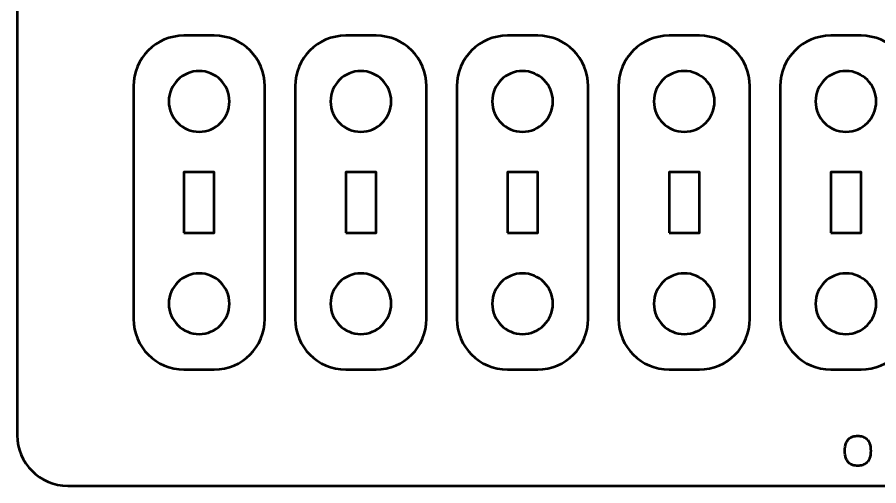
# Model space of a CAD drawing. Header units: centimetres. Extents: x -17.9 to -3.1, y -25.3 to -4.3.
# Drawn here: x -17.9 to -9.37, y -25.35 to -20.72 of the extents above; entities that cross this region are included whole.
import ezdxf

# ---------------------------------------------------------------- set-up
doc = ezdxf.new("R2010")
doc.units = ezdxf.units.CM
doc.header["$MEASUREMENT"] = 0
doc.layers.add('Layer 1', color=7, linetype='Continuous')

msp = doc.modelspace()

# ---------------------------------------------------------------- linework, layer by layer
at = {"layer": 'Layer 1', "color": 22, "lineweight": 53}
msp.add_open_spline([(-17.90003, -24.8499), (-17.90003, -24.8499), (-17.90003, -4.84994), (-17.90003, -4.84994), (-17.90003, -4.84994), (-17.90003, -4.57297), (-17.67694, -4.34998), (-17.39994, -4.34998), (-17.39994, -4.34998), (-17.39994, -4.34998), (-3.60007, -4.34998), (-3.60007, -4.34998), (-3.60007, -4.34998), (-3.32293, -4.34998), (-3.09997, -4.57297), (-3.09997, -4.84994), (-3.09997, -4.84994), (-3.09997, -4.84994), (-3.09997, -24.8499), (-3.09997, -24.8499), (-3.09997, -24.8499), (-3.09997, -25.1269), (-3.32293, -25.34999), (-3.60007, -25.34999), (-3.60007, -25.34999), (-3.60007, -25.34999), (-17.39994, -25.34999), (-17.39994, -25.34999), (-17.39994, -25.34999), (-17.67694, -25.34999), (-17.90003, -25.1269), (-17.90003, -24.8499)], degree=3, knots=[0, 0, 0, 0, 0.125, 0.125, 0.125, 0.125, 0.25, 0.25, 0.25, 0.25, 0.375, 0.375, 0.375, 0.375, 0.5, 0.5, 0.5, 0.5, 0.625, 0.625, 0.625, 0.625, 0.75, 0.75, 0.75, 0.75, 0.875, 0.875, 0.875, 0.875, 1, 1, 1, 1], dxfattribs=at)
at = {"layer": 'Layer 1', "color": 2, "lineweight": 53}
for points in [[(-16.75001, -23.6999), (-16.75001, -23.6999), (-16.75001, -21.39998), (-16.75001, -21.39998), (-16.75001, -21.39998), (-16.75001, -21.12297), (-16.52692, -20.90002), (-16.24992, -20.90002), (-16.24992, -20.90002), (-16.24992, -20.90002), (-15.94991, -20.90002), (-15.94991, -20.90002), (-15.94991, -20.90002), (-15.67295, -20.90002), (-15.44999, -21.12297), (-15.44999, -21.39998), (-15.44999, -21.39998), (-15.44999, -21.39998), (-15.44999, -23.6999), (-15.44999, -23.6999), (-15.44999, -23.6999), (-15.44999, -23.9769), (-15.67295, -24.2), (-15.94991, -24.2), (-15.94991, -24.2), (-15.94991, -24.2), (-16.24992, -24.2), (-16.24992, -24.2), (-16.24992, -24.2), (-16.52692, -24.2), (-16.75001, -23.9769), (-16.75001, -23.6999)], [(-15.15001, -23.6999), (-15.15001, -23.6999), (-15.15001, -21.39998), (-15.15001, -21.39998), (-15.15001, -21.39998), (-15.15001, -21.12297), (-14.92692, -20.90002), (-14.64992, -20.90002), (-14.64992, -20.90002), (-14.64992, -20.90002), (-14.34991, -20.90002), (-14.34991, -20.90002), (-14.34991, -20.90002), (-14.07295, -20.90002), (-13.84999, -21.12297), (-13.84999, -21.39998), (-13.84999, -21.39998), (-13.84999, -21.39998), (-13.84999, -23.6999), (-13.84999, -23.6999), (-13.84999, -23.6999), (-13.84999, -23.9769), (-14.07295, -24.2), (-14.34991, -24.2), (-14.34991, -24.2), (-14.34991, -24.2), (-14.64992, -24.2), (-14.64992, -24.2), (-14.64992, -24.2), (-14.92692, -24.2), (-15.15001, -23.9769), (-15.15001, -23.6999)], [(-13.55001, -23.6999), (-13.55001, -23.6999), (-13.55001, -21.39998), (-13.55001, -21.39998), (-13.55001, -21.39998), (-13.55001, -21.12297), (-13.32692, -20.90002), (-13.04992, -20.90002), (-13.04992, -20.90002), (-13.04992, -20.90002), (-12.74991, -20.90002), (-12.74991, -20.90002), (-12.74991, -20.90002), (-12.47295, -20.90002), (-12.24999, -21.12297), (-12.24999, -21.39998), (-12.24999, -21.39998), (-12.24999, -21.39998), (-12.24999, -23.6999), (-12.24999, -23.6999), (-12.24999, -23.6999), (-12.24999, -23.9769), (-12.47295, -24.2), (-12.74991, -24.2), (-12.74991, -24.2), (-12.74991, -24.2), (-13.04992, -24.2), (-13.04992, -24.2), (-13.04992, -24.2), (-13.32692, -24.2), (-13.55001, -23.9769), (-13.55001, -23.6999)], [(-11.95001, -23.6999), (-11.95001, -23.6999), (-11.95001, -21.39998), (-11.95001, -21.39998), (-11.95001, -21.39998), (-11.95001, -21.12297), (-11.72692, -20.90002), (-11.44992, -20.90002), (-11.44992, -20.90002), (-11.44992, -20.90002), (-11.14991, -20.90002), (-11.14991, -20.90002), (-11.14991, -20.90002), (-10.87295, -20.90002), (-10.64999, -21.12297), (-10.64999, -21.39998), (-10.64999, -21.39998), (-10.64999, -21.39998), (-10.64999, -23.6999), (-10.64999, -23.6999), (-10.64999, -23.6999), (-10.64999, -23.9769), (-10.87295, -24.2), (-11.14991, -24.2), (-11.14991, -24.2), (-11.14991, -24.2), (-11.44992, -24.2), (-11.44992, -24.2), (-11.44992, -24.2), (-11.72692, -24.2), (-11.95001, -23.9769), (-11.95001, -23.6999)], [(-10.35001, -23.6999), (-10.35001, -23.6999), (-10.35001, -21.39998), (-10.35001, -21.39998), (-10.35001, -21.39998), (-10.35001, -21.12297), (-10.12692, -20.90002), (-9.84992, -20.90002), (-9.84992, -20.90002), (-9.84992, -20.90002), (-9.54991, -20.90002), (-9.54991, -20.90002), (-9.54991, -20.90002), (-9.27295, -20.90002), (-9.04999, -21.12297), (-9.04999, -21.39998), (-9.04999, -21.39998), (-9.04999, -21.39998), (-9.04999, -23.6999), (-9.04999, -23.6999), (-9.04999, -23.6999), (-9.04999, -23.9769), (-9.27295, -24.2), (-9.54991, -24.2), (-9.54991, -24.2), (-9.54991, -24.2), (-9.84992, -24.2), (-9.84992, -24.2), (-9.84992, -24.2), (-10.12692, -24.2), (-10.35001, -23.9769), (-10.35001, -23.6999)]]:
    msp.add_open_spline(points, degree=3, knots=[0, 0, 0, 0, 0.125, 0.125, 0.125, 0.125, 0.25, 0.25, 0.25, 0.25, 0.375, 0.375, 0.375, 0.375, 0.5, 0.5, 0.5, 0.5, 0.625, 0.625, 0.625, 0.625, 0.75, 0.75, 0.75, 0.75, 0.875, 0.875, 0.875, 0.875, 1, 1, 1, 1], dxfattribs=at)
at = {"layer": 'Layer 1', "lineweight": 53}
for points in [[(-16.09999, -21.2499), (-15.93421, -21.2499), (-15.79998, -21.38428), (-15.79998, -21.54991), (-15.79998, -21.54991), (-15.79998, -21.71568), (-15.93421, -21.84991), (-16.09999, -21.84991), (-16.09999, -21.84991), (-16.26565, -21.84991), (-16.39999, -21.71568), (-16.39999, -21.54991), (-16.39999, -21.54991), (-16.39999, -21.38428), (-16.26565, -21.2499), (-16.09999, -21.2499)], [(-14.49999, -21.2499), (-14.33421, -21.2499), (-14.19998, -21.38428), (-14.19998, -21.54991), (-14.19998, -21.54991), (-14.19998, -21.71568), (-14.33421, -21.84991), (-14.49999, -21.84991), (-14.49999, -21.84991), (-14.66565, -21.84991), (-14.79999, -21.71568), (-14.79999, -21.54991), (-14.79999, -21.54991), (-14.79999, -21.38428), (-14.66565, -21.2499), (-14.49999, -21.2499)], [(-12.89999, -21.2499), (-12.73421, -21.2499), (-12.59998, -21.38428), (-12.59998, -21.54991), (-12.59998, -21.54991), (-12.59998, -21.71568), (-12.73421, -21.84991), (-12.89999, -21.84991), (-12.89999, -21.84991), (-13.06565, -21.84991), (-13.19999, -21.71568), (-13.19999, -21.54991), (-13.19999, -21.54991), (-13.19999, -21.38428), (-13.06565, -21.2499), (-12.89999, -21.2499)], [(-11.29999, -21.2499), (-11.13421, -21.2499), (-10.99998, -21.38428), (-10.99998, -21.54991), (-10.99998, -21.54991), (-10.99998, -21.71568), (-11.13421, -21.84991), (-11.29999, -21.84991), (-11.29999, -21.84991), (-11.46565, -21.84991), (-11.59999, -21.71568), (-11.59999, -21.54991), (-11.59999, -21.54991), (-11.59999, -21.38428), (-11.46565, -21.2499), (-11.29999, -21.2499)], [(-9.69999, -21.2499), (-9.53421, -21.2499), (-9.39998, -21.38428), (-9.39998, -21.54991), (-9.39998, -21.54991), (-9.39998, -21.71568), (-9.53421, -21.84991), (-9.69999, -21.84991), (-9.69999, -21.84991), (-9.86565, -21.84991), (-9.99999, -21.71568), (-9.99999, -21.54991), (-9.99999, -21.54991), (-9.99999, -21.38428), (-9.86565, -21.2499), (-9.69999, -21.2499)], [(-16.24992, -22.84995), (-16.24992, -22.84995), (-16.24992, -22.24996), (-16.24992, -22.24996), (-16.24992, -22.24996), (-16.24992, -22.24996), (-15.94991, -22.24996), (-15.94991, -22.24996), (-15.94991, -22.24996), (-15.94991, -22.24996), (-15.94991, -22.84995), (-15.94991, -22.84995), (-15.94991, -22.84995), (-15.94991, -22.84995), (-16.24992, -22.84995), (-16.24992, -22.84995)], [(-14.64992, -22.84995), (-14.64992, -22.84995), (-14.64992, -22.24996), (-14.64992, -22.24996), (-14.64992, -22.24996), (-14.64992, -22.24996), (-14.34991, -22.24996), (-14.34991, -22.24996), (-14.34991, -22.24996), (-14.34991, -22.24996), (-14.34991, -22.84995), (-14.34991, -22.84995), (-14.34991, -22.84995), (-14.34991, -22.84995), (-14.64992, -22.84995), (-14.64992, -22.84995)], [(-13.04992, -22.84995), (-13.04992, -22.84995), (-13.04992, -22.24996), (-13.04992, -22.24996), (-13.04992, -22.24996), (-13.04992, -22.24996), (-12.74991, -22.24996), (-12.74991, -22.24996), (-12.74991, -22.24996), (-12.74991, -22.24996), (-12.74991, -22.84995), (-12.74991, -22.84995), (-12.74991, -22.84995), (-12.74991, -22.84995), (-13.04992, -22.84995), (-13.04992, -22.84995)], [(-11.44992, -22.84995), (-11.44992, -22.84995), (-11.44992, -22.24996), (-11.44992, -22.24996), (-11.44992, -22.24996), (-11.44992, -22.24996), (-11.14991, -22.24996), (-11.14991, -22.24996), (-11.14991, -22.24996), (-11.14991, -22.24996), (-11.14991, -22.84995), (-11.14991, -22.84995), (-11.14991, -22.84995), (-11.14991, -22.84995), (-11.44992, -22.84995), (-11.44992, -22.84995)], [(-9.84992, -22.84995), (-9.84992, -22.84995), (-9.84992, -22.24996), (-9.84992, -22.24996), (-9.84992, -22.24996), (-9.84992, -22.24996), (-9.54991, -22.24996), (-9.54991, -22.24996), (-9.54991, -22.24996), (-9.54991, -22.24996), (-9.54991, -22.84995), (-9.54991, -22.84995), (-9.54991, -22.84995), (-9.54991, -22.84995), (-9.84992, -22.84995), (-9.84992, -22.84995)], [(-16.09999, -23.24997), (-15.93421, -23.24997), (-15.79998, -23.3842), (-15.79998, -23.54997), (-15.79998, -23.54997), (-15.79998, -23.71563), (-15.93421, -23.84997), (-16.09999, -23.84997), (-16.09999, -23.84997), (-16.26565, -23.84997), (-16.39999, -23.71563), (-16.39999, -23.54997), (-16.39999, -23.54997), (-16.39999, -23.3842), (-16.26565, -23.24997), (-16.09999, -23.24997)], [(-14.49999, -23.24997), (-14.33421, -23.24997), (-14.19998, -23.3842), (-14.19998, -23.54997), (-14.19998, -23.54997), (-14.19998, -23.71563), (-14.33421, -23.84997), (-14.49999, -23.84997), (-14.49999, -23.84997), (-14.66565, -23.84997), (-14.79999, -23.71563), (-14.79999, -23.54997), (-14.79999, -23.54997), (-14.79999, -23.3842), (-14.66565, -23.24997), (-14.49999, -23.24997)], [(-12.89999, -23.24997), (-12.73421, -23.24997), (-12.59998, -23.3842), (-12.59998, -23.54997), (-12.59998, -23.54997), (-12.59998, -23.71563), (-12.73421, -23.84997), (-12.89999, -23.84997), (-12.89999, -23.84997), (-13.06565, -23.84997), (-13.19999, -23.71563), (-13.19999, -23.54997), (-13.19999, -23.54997), (-13.19999, -23.3842), (-13.06565, -23.24997), (-12.89999, -23.24997)], [(-11.29999, -23.24997), (-11.13421, -23.24997), (-10.99998, -23.3842), (-10.99998, -23.54997), (-10.99998, -23.54997), (-10.99998, -23.71563), (-11.13421, -23.84997), (-11.29999, -23.84997), (-11.29999, -23.84997), (-11.46565, -23.84997), (-11.59999, -23.71563), (-11.59999, -23.54997), (-11.59999, -23.54997), (-11.59999, -23.3842), (-11.46565, -23.24997), (-11.29999, -23.24997)], [(-9.69999, -23.24997), (-9.53421, -23.24997), (-9.39998, -23.3842), (-9.39998, -23.54997), (-9.39998, -23.54997), (-9.39998, -23.71563), (-9.53421, -23.84997), (-9.69999, -23.84997), (-9.69999, -23.84997), (-9.86565, -23.84997), (-9.99999, -23.71563), (-9.99999, -23.54997), (-9.99999, -23.54997), (-9.99999, -23.3842), (-9.86565, -23.24997), (-9.69999, -23.24997)]]:
    msp.add_open_spline(points, degree=3, knots=[0, 0, 0, 0, 0.25, 0.25, 0.25, 0.25, 0.5, 0.5, 0.5, 0.5, 0.75, 0.75, 0.75, 0.75, 1, 1, 1, 1], dxfattribs=at)
at = {"layer": 'Layer 1', "color": 30, "lineweight": 53}
msp.add_open_spline([(-9.58325, -25.15241), (-9.56547, -25.1525), (-9.54892, -25.15025), (-9.53349, -25.14545), (-9.53349, -25.14545), (-9.51806, -25.14065), (-9.50442, -25.13265), (-9.49275, -25.12146), (-9.49275, -25.12146), (-9.48099, -25.11027), (-9.47187, -25.09512), (-9.46519, -25.07593), (-9.46519, -25.07593), (-9.45861, -25.05683), (-9.45522, -25.03303), (-9.45512, -25.00453), (-9.45512, -25.00453), (-9.45522, -24.97612), (-9.45861, -24.95241), (-9.46519, -24.93341), (-9.46519, -24.93341), (-9.47187, -24.9144), (-9.48099, -24.89926), (-9.49275, -24.88806), (-9.49275, -24.88806), (-9.50442, -24.87696), (-9.51806, -24.86897), (-9.53349, -24.86417), (-9.53349, -24.86417), (-9.54892, -24.85937), (-9.56547, -24.85711), (-9.58325, -24.85721), (-9.58325, -24.85721), (-9.60084, -24.85711), (-9.6174, -24.85937), (-9.63283, -24.86417), (-9.63283, -24.86417), (-9.64826, -24.86897), (-9.6618, -24.87696), (-9.67356, -24.88806), (-9.67356, -24.88806), (-9.68532, -24.89926), (-9.69454, -24.9144), (-9.70122, -24.93341), (-9.70122, -24.93341), (-9.7079, -24.95241), (-9.71129, -24.97612), (-9.71138, -25.00453), (-9.71138, -25.00453), (-9.71129, -25.03303), (-9.7079, -25.05683), (-9.70122, -25.07593), (-9.70122, -25.07593), (-9.69454, -25.09512), (-9.68532, -25.11027), (-9.67356, -25.12146), (-9.67356, -25.12146), (-9.6618, -25.13265), (-9.64826, -25.14065), (-9.63283, -25.14545), (-9.63283, -25.14545), (-9.6174, -25.15025), (-9.60084, -25.1525), (-9.58325, -25.15241)], degree=3, knots=[0, 0, 0, 0, 0.0625, 0.0625, 0.0625, 0.0625, 0.125, 0.125, 0.125, 0.125, 0.1875, 0.1875, 0.1875, 0.1875, 0.25, 0.25, 0.25, 0.25, 0.3125, 0.3125, 0.3125, 0.3125, 0.375, 0.375, 0.375, 0.375, 0.4375, 0.4375, 0.4375, 0.4375, 0.5, 0.5, 0.5, 0.5, 0.5625, 0.5625, 0.5625, 0.5625, 0.625, 0.625, 0.625, 0.625, 0.6875, 0.6875, 0.6875, 0.6875, 0.75, 0.75, 0.75, 0.75, 0.8125, 0.8125, 0.8125, 0.8125, 0.875, 0.875, 0.875, 0.875, 0.9375, 0.9375, 0.9375, 0.9375, 1, 1, 1, 1], dxfattribs=at)
msp.add_open_spline([(-9.58325, -25.15241), (-9.56547, -25.1525), (-9.54892, -25.15025), (-9.53349, -25.14545), (-9.53349, -25.14545), (-9.51806, -25.14065), (-9.50442, -25.13265), (-9.49275, -25.12146), (-9.49275, -25.12146), (-9.48099, -25.11027), (-9.47187, -25.09512), (-9.46519, -25.07593), (-9.46519, -25.07593), (-9.45861, -25.05683), (-9.45522, -25.03303), (-9.45512, -25.00453), (-9.45512, -25.00453), (-9.45522, -24.97612), (-9.45861, -24.95241), (-9.46519, -24.93341), (-9.46519, -24.93341), (-9.47187, -24.9144), (-9.48099, -24.89926), (-9.49275, -24.88806), (-9.49275, -24.88806), (-9.50442, -24.87696), (-9.51806, -24.86897), (-9.53349, -24.86417), (-9.53349, -24.86417), (-9.54892, -24.85937), (-9.56547, -24.85711), (-9.58325, -24.85721), (-9.58325, -24.85721), (-9.60084, -24.85711), (-9.6174, -24.85937), (-9.63283, -24.86417), (-9.63283, -24.86417), (-9.64826, -24.86897), (-9.6618, -24.87696), (-9.67356, -24.88806), (-9.67356, -24.88806), (-9.68532, -24.89926), (-9.69454, -24.9144), (-9.70122, -24.93341), (-9.70122, -24.93341), (-9.7079, -24.95241), (-9.71129, -24.97612), (-9.71138, -25.00453), (-9.71138, -25.00453), (-9.71129, -25.03303), (-9.7079, -25.05683), (-9.70122, -25.07593), (-9.70122, -25.07593), (-9.69454, -25.09512), (-9.68532, -25.11027), (-9.67356, -25.12146), (-9.67356, -25.12146), (-9.6618, -25.13265), (-9.64826, -25.14065), (-9.63283, -25.14545), (-9.63283, -25.14545), (-9.6174, -25.15025), (-9.60084, -25.1525), (-9.58325, -25.15241)], degree=3, knots=[0, 0, 0, 0, 0.0625, 0.0625, 0.0625, 0.0625, 0.125, 0.125, 0.125, 0.125, 0.1875, 0.1875, 0.1875, 0.1875, 0.25, 0.25, 0.25, 0.25, 0.3125, 0.3125, 0.3125, 0.3125, 0.375, 0.375, 0.375, 0.375, 0.4375, 0.4375, 0.4375, 0.4375, 0.5, 0.5, 0.5, 0.5, 0.5625, 0.5625, 0.5625, 0.5625, 0.625, 0.625, 0.625, 0.625, 0.6875, 0.6875, 0.6875, 0.6875, 0.75, 0.75, 0.75, 0.75, 0.8125, 0.8125, 0.8125, 0.8125, 0.875, 0.875, 0.875, 0.875, 0.9375, 0.9375, 0.9375, 0.9375, 1, 1, 1, 1], dxfattribs=at)

doc.saveas('drawing.dxf')
